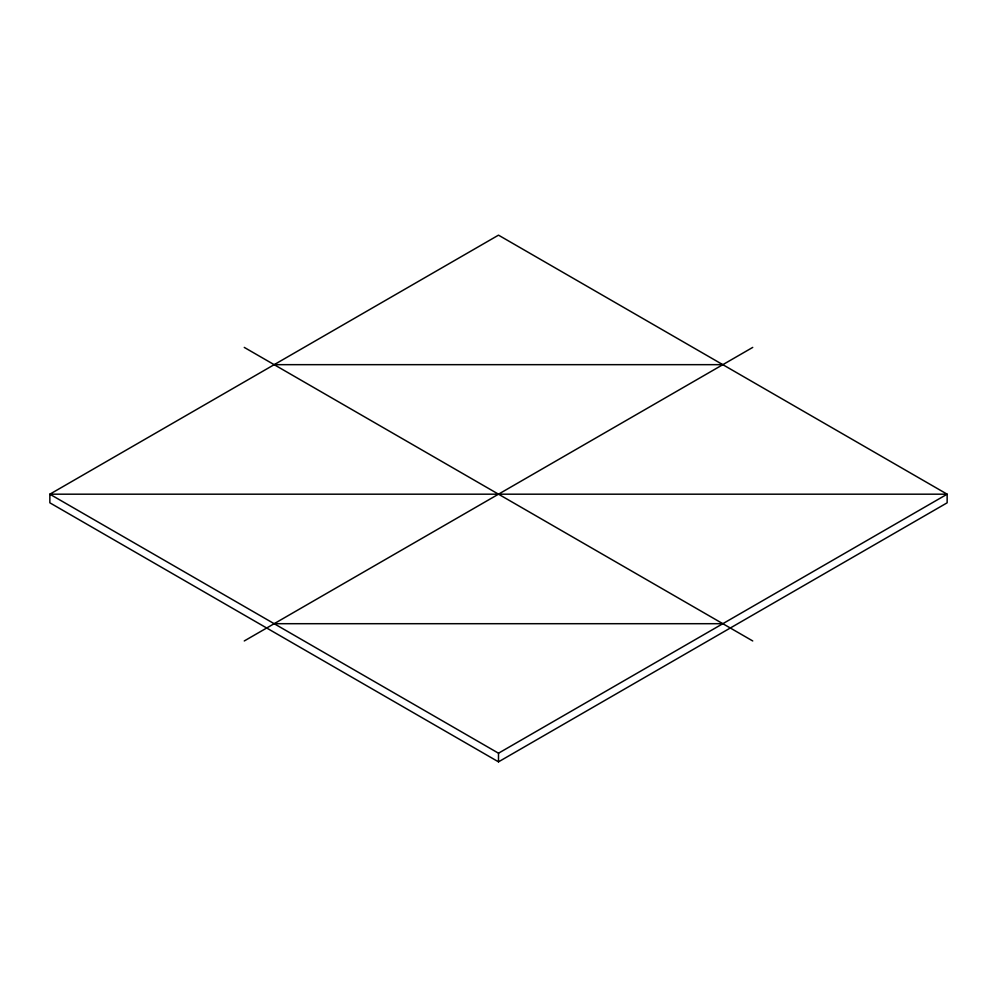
<?xml version="1.0" encoding="UTF-8"?>
<svg xmlns="http://www.w3.org/2000/svg" width="997" height="997" viewBox="0 0 997 997"><rect width="100%" height="100%" fill="white"/><g stroke="black" fill="none" stroke-linecap="round" stroke-linejoin="round"><path stroke-width="1.5" d="M244.265 640.959L752.735 347.405M498.5 753.209L947.15 494.188L947.15 502.812L498.5 761.845L49.85 502.812L49.85 494.188L498.5 235.155L947.15 494.188L49.85 494.188L498.5 753.209L498.5 761.845M274.175 364.665L722.825 364.665M274.175 623.698L722.825 623.698M244.265 347.405L752.735 640.959"/></g></svg>
